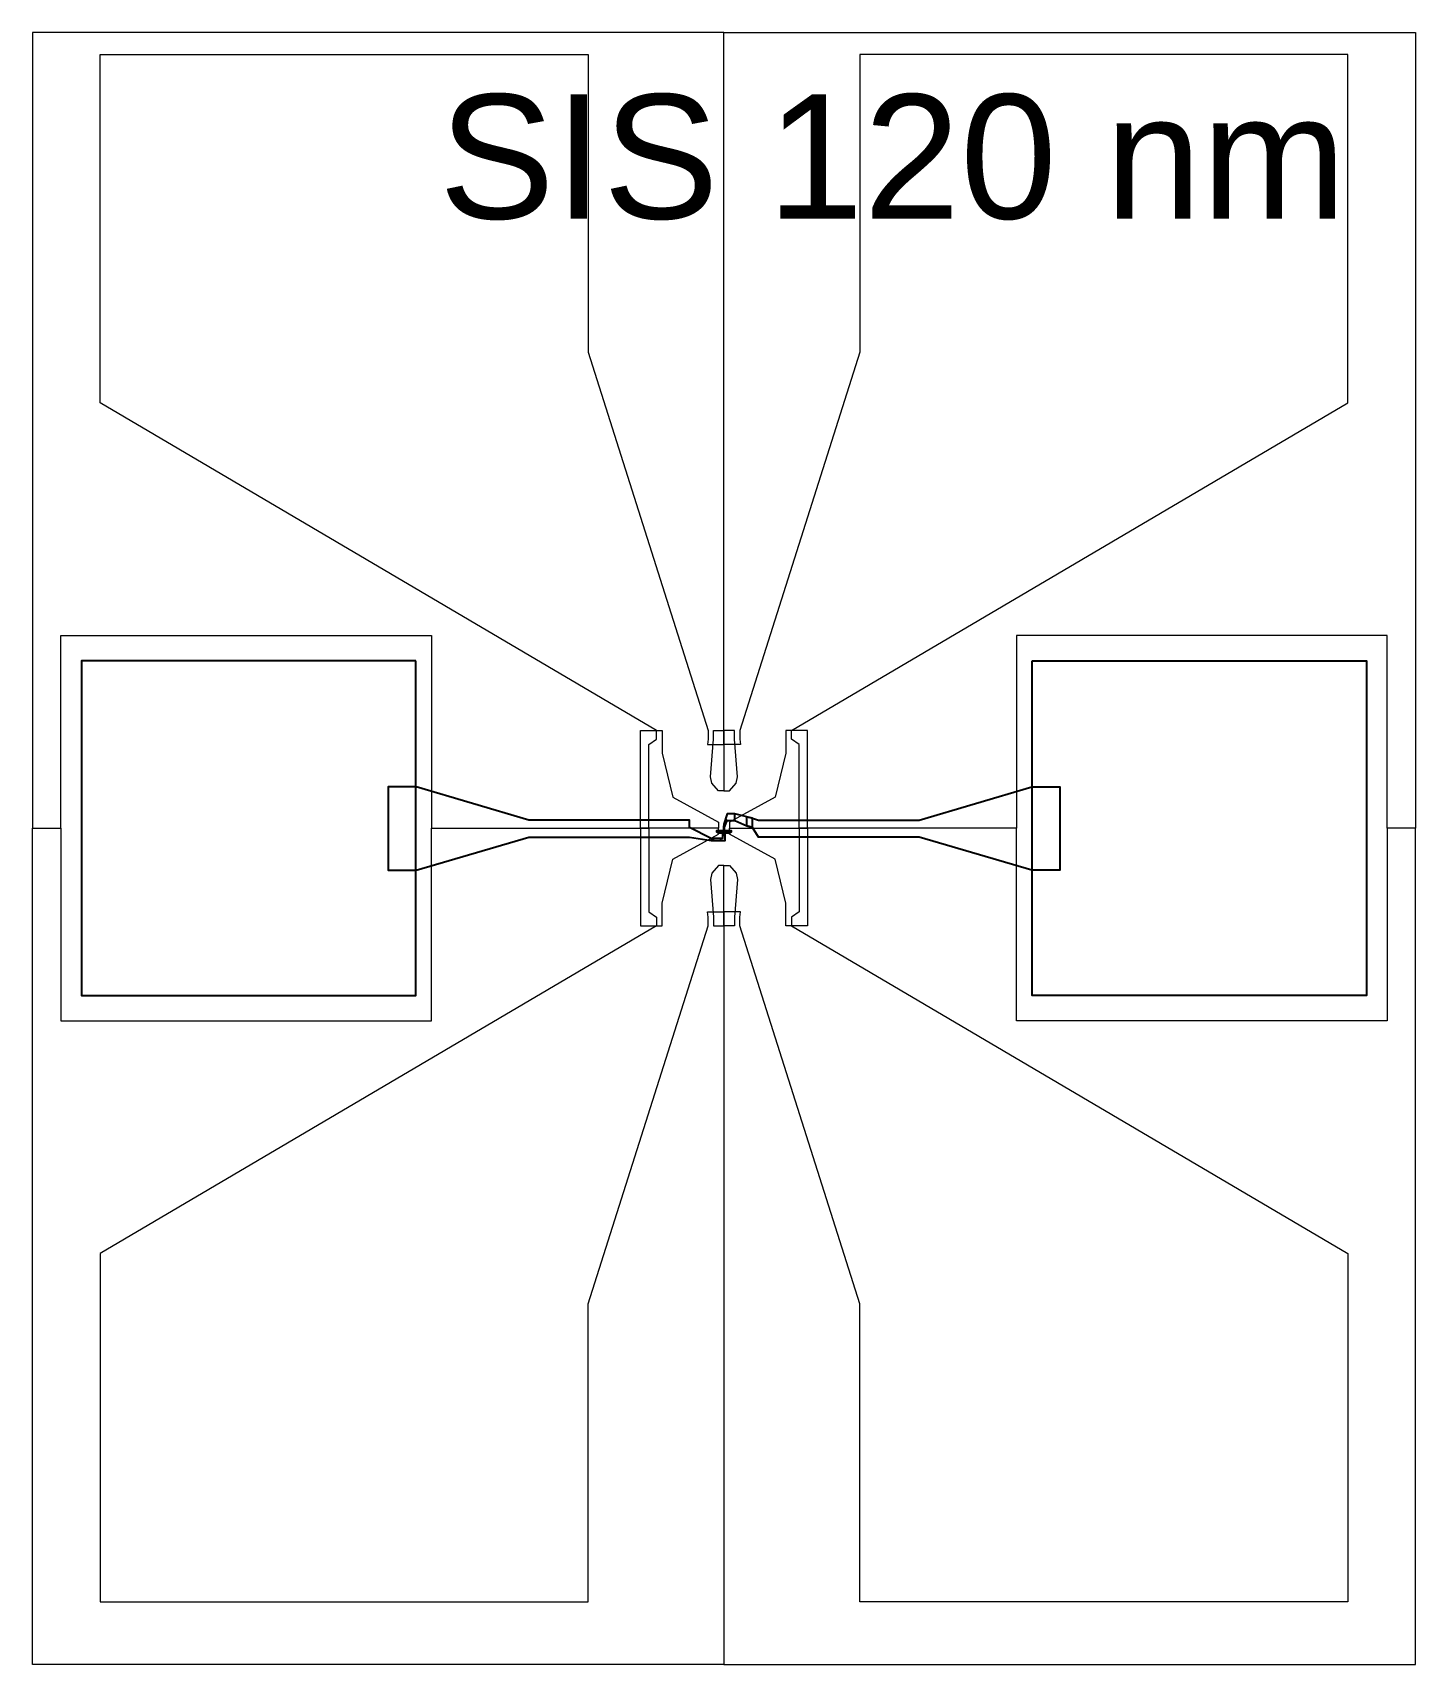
# Model space of a CAD drawing. Header units: millimetres. Extents: x 0 to 496, y 0 to 585.
import ezdxf

# ---------------------------------------------------------------- set-up
doc = ezdxf.new("R2010")
doc.units = ezdxf.units.MM
for name, color, linetype in [('i_AlEtch', 140, 'Continuous'), ('i_TopGate2', 70, 'Continuous'), ('o_Mesa', 220, 'Continuous'), ('o_TopGate2', 85, 'Continuous'), ('Text', 130, 'Continuous')]:
    doc.layers.add(name, color=color, linetype=linetype)
doc.layers.add('i_Mesa', color=171, linetype='Continuous', lineweight=0, true_color=0x8080ff)
doc.layers.add('i_TopGate1', color=41, linetype='Continuous', true_color=0xffe38f)
doc.styles.get("Standard").update_dxf_attribs({"font": 'arial.ttf'})

msp = doc.modelspace()

# ---------------------------------------------------------------- linework, layer by layer
at = {"layer": 'i_AlEtch'}
msp.add_lwpolyline([(250.5, 298.68), (250.5, 298.68), (250.5, 298.68), (248.26, 298.68), (248.26, 297.36), (248.06, 297.36), (248.06, 298.86), (247.94, 298.86), (247.94, 297.36), (247.74, 297.36), (247.74, 298.68), (245.5, 298.68), (245.5, 298.91), (250.5, 298.91), (250.5, 298.68)], dxfattribs=at)
at = {"layer": 'i_Mesa', "linetype": 'Continuous', "lineweight": 0, "ltscale": 0.125, "flags": 128}
for points in [[(225.8, 326.91), (229.7, 311.13), (246, 302.13), (246, 302.13), (246, 302.13), (246, 300), (246, 300), (246, 300), (246, 300), (246, 300), (218, 300), (218, 335), (225.8, 335), (225.8, 326.91)], [(244.29, 335), (248, 335), (248, 313.41), (245.98, 313.41), (243.58, 316.13), (243.1, 318.44), (244.29, 331.91), (244.29, 335)], [(251.71, 335), (248, 335), (248, 313.41), (250.02, 313.41), (252.42, 316.13), (252.9, 318.44), (251.71, 331.91), (251.71, 335)], [(270.2, 326.91), (266.3, 311.13), (250, 302.13), (250, 302.13), (250, 302.13), (250, 300), (250, 300), (250, 300), (250, 300), (250, 300), (278, 300), (278, 335), (270.2, 335), (270.2, 326.91)], [(225.8, 273.09), (229.7, 288.87), (246, 297.87), (246, 297.87), (246, 297.87), (246, 300), (246, 300), (246, 300), (246, 300), (246, 300), (218, 300), (218, 265), (225.8, 265), (225.8, 273.09)], [(270.2, 273.09), (266.3, 288.87), (250, 297.87), (250, 297.87), (250, 297.87), (250, 300), (250, 300), (250, 300), (250, 300), (250, 300), (278, 300), (278, 265), (270.2, 265), (270.2, 273.09)], [(244.29, 265), (248, 265), (248, 286.59), (245.98, 286.59), (243.58, 283.87), (243.1, 281.56), (244.29, 268.09), (244.29, 265)], [(251.71, 265), (248, 265), (248, 286.59), (250.02, 286.59), (252.42, 283.87), (252.9, 281.56), (251.71, 268.09), (251.71, 265)]]:
    msp.add_lwpolyline(points, close=True, dxfattribs=at)
at = {"layer": 'i_TopGate1'}
for points in [[(248.17, 299.15), (248.17, 299.15), (248.17, 299.15), (248.17, 300.4), (249.16, 302.73), (251.94, 302.73), (251.94, 305.08), (249.17, 305.08), (247.89, 301.4), (247.83, 300.4), (247.83, 299.15), (247.9, 299.06), (247.9, 298.81), (248.1, 298.81), (248.1, 299.06), (248.17, 299.15)], [(248.06, 298.73), (247.94, 298.73), (247.94, 298.73), (247.9, 298.74), (247.85, 298.78), (247.83, 298.81), (247.83, 298.99), (245.35, 298.99), (245.35, 298.62), (245.79, 298.34), (247.48, 298.34), (247.48, 296.3), (246.83, 296.3), (243.42, 296.3), (243.42, 295.52), (248.43, 295.52), (248.43, 298.34), (250.21, 298.34), (250.65, 298.62), (250.65, 298.99), (248.17, 298.99), (248.17, 298.81), (248.15, 298.78), (248.1, 298.74), (248.06, 298.73)]]:
    msp.add_lwpolyline(points, dxfattribs=at)
at = {"layer": 'i_TopGate2'}
for points in [[(258.26, 300.19), (258.26, 303.55), (256.15, 304.06), (251.94, 305.08), (249.17, 305.08), (248.55, 303.3), (249.16, 302.73), (251.94, 302.73), (256.15, 300.84), (258.26, 300.19)], [(246.83, 296.3), (243.42, 296.3), (243.42, 295.52), (246.83, 295.52), (246.83, 296.3)]]:
    msp.add_lwpolyline(points, dxfattribs=at)
at = {"layer": 'o_Mesa', "lineweight": 0, "flags": 128}
for points in [[(10.08, 300), (10.08, 369.1), (143.13, 369.1), (143.13, 300), (221, 300), (221, 330), (223.8, 331.91), (223.8, 335), (24.28, 452.57), (24.28, 577.57), (199.28, 577.57), (199.28, 470.71), (242.29, 335), (242.29, 331.91), (242.12, 330), (248, 330), (248, 585.39), (0, 585.39), (0, 585.39), (0, 300), (0, 300)], [(485.92, 300), (485.92, 369.1), (352.87, 369.1), (352.87, 300), (275, 300), (275, 330), (272.2, 331.91), (272.2, 335), (471.72, 452.57), (471.72, 577.57), (296.72, 577.57), (296.72, 470.71), (253.71, 335), (253.71, 331.91), (253.88, 330), (248, 330), (248, 585.39), (496, 585.39), (496, 585.39), (496, 300), (496, 300)], [(10.08, 300), (10.08, 230.9), (143.13, 230.9), (143.13, 300), (221, 300), (221, 270), (223.8, 268.09), (223.8, 265), (24.28, 147.43), (24.28, 22.43), (199.28, 22.43), (199.28, 129.29), (242.29, 265), (242.29, 268.09), (242.12, 270), (248, 270), (248, 0), (0, 0), (0, 0), (0, 300), (0, 300)], [(485.92, 300), (485.92, 230.9), (352.87, 230.9), (352.87, 300), (275, 300), (275, 270), (272.2, 268.09), (272.2, 265), (471.72, 147.43), (471.72, 22.43), (296.72, 22.43), (296.72, 129.29), (253.71, 265), (253.71, 268.09), (253.88, 270), (248, 270), (248, 0), (496, 0), (496, 0), (496, 300), (496, 300)]]:
    msp.add_lwpolyline(points, close=True, dxfattribs=at)
at = {"layer": 'o_TopGate2'}
for points in [[(137.5, 360), (17.5, 360), (17.5, 240), (137.5, 240)], [(358.5, 360), (478.5, 360), (478.5, 240), (358.5, 240)]]:
    msp.add_lwpolyline(points, close=True, dxfattribs=at)
for points in [[(137.54, 314.8), (127.54, 314.8), (127.54, 284.88), (137.54, 284.88), (178.04, 296.8), (235.63, 296.8), (243.42, 295.52), (244.24, 295.52), (244.24, 296.3), (243.42, 296.3), (235.63, 300.29), (235.63, 302.88), (178.04, 302.88), (137.54, 314.8)], [(358.46, 314.8), (368.46, 314.8), (368.46, 284.88), (358.46, 284.88), (317.96, 296.8), (260.37, 296.8), (258.26, 300.19), (256.15, 300.84), (256.15, 304.06), (258.26, 303.55), (260.37, 302.88), (317.96, 302.88), (358.46, 314.8)]]:
    msp.add_lwpolyline(points, dxfattribs=at)

# ---------------------------------------------------------------- texts
at = {"layer": 'Text'}
msp.add_text('SIS 120 nm', height=44.6, dxfattribs=at).set_placement((145.72, 518.65))

doc.saveas('drawing.dxf')
